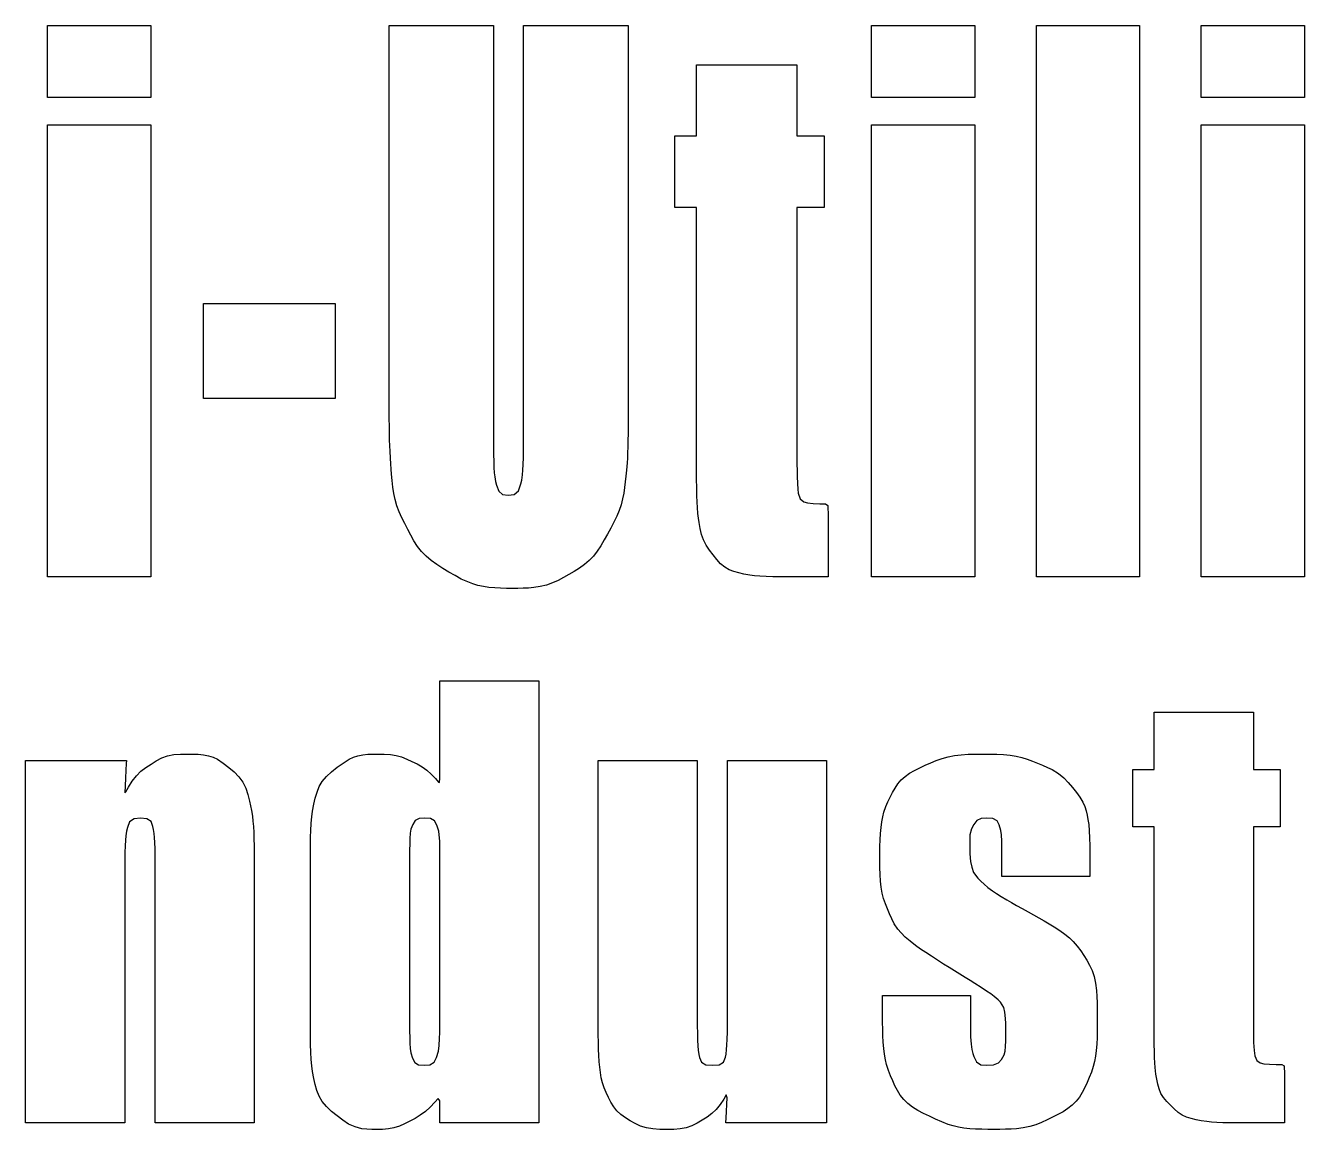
# Model space of a CAD drawing. Extents: x 10041 to 13115, y 7289 to 8515.
# Drawn here: x 10719 to 11607, y 7740 to 8507 of the extents above; entities that cross this region are included whole.
import ezdxf

# ---------------------------------------------------------------- set-up
doc = ezdxf.new("R2010")
doc.units = 0
doc.layers.get('0').update_dxf_attribs({"linetype": 'continuous'})

msp = doc.modelspace()

# ---------------------------------------------------------------- linework, layer by layer
at = {"color": 0}
for points in [[(10805.61, 8506.58), (10805.61, 8456.7), (10733.87, 8456.7), (10733.87, 8506.58)], [(11137.02, 8506.58), (11137.02, 8506.33), (11137.02, 8505.6), (11137.02, 8504.4), (11137.02, 8502.75), (11137.02, 8500.68), (11137.02, 8498.2), (11137.02, 8495.33), (11137.02, 8492.09), (11137.02, 8488.51), (11137.02, 8484.59), (11137.02, 8480.36), (11137.02, 8475.85), (11137.02, 8471.06), (11137.02, 8466.02), (11137.02, 8460.74), (11137.02, 8455.25), (11137.02, 8449.57), (11137.02, 8443.72), (11137.02, 8437.7), (11137.02, 8431.56), (11137.02, 8425.29), (11137.02, 8418.93), (11137.02, 8412.49), (11137.02, 8406), (11137.02, 8399.46), (11137.02, 8392.91), (11137.02, 8386.35), (11137.02, 8379.81), (11137.02, 8373.32), (11137.02, 8366.88), (11137.02, 8360.52), (11137.02, 8354.25), (11137.02, 8348.11), (11137.02, 8342.09), (11137.02, 8336.24), (11137.02, 8330.56), (11137.02, 8325.07), (11137.02, 8319.79), (11137.02, 8314.75), (11137.02, 8302), (11137.02, 8291.06), (11137.02, 8281.78), (11137.02, 8274), (11137.02, 8267.58), (11137.02, 8262.36), (11137.02, 8258.2), (11137.02, 8254.94), (11137.02, 8252.44), (11137.02, 8250.54), (11137.02, 8249.09), (11137.02, 8247.95), (11137.02, 8246.96), (11137.02, 8245.98), (11137.02, 8242.55), (11137.01, 8238.26), (11137, 8233.41), (11136.96, 8228.31), (11136.91, 8223.25), (11136.82, 8218.49), (11136.71, 8214.07), (11136.57, 8209.99), (11136.41, 8206.27), (11136.22, 8202.88), (11135.84, 8197.96), (11135.41, 8193.67), (11134.95, 8189.7), (11134.47, 8185.79), (11133.9, 8181.86), (11133.12, 8177.91), (11132.06, 8173.93), (11130.7, 8169.91), (11129.04, 8165.86), (11127.1, 8161.77), (11124.95, 8157.66), (11122.71, 8153.54), (11120.43, 8149.43), (11118.08, 8145.44), (11115.57, 8141.66), (11112.83, 8138.21), (11109.85, 8135.08), (11106.63, 8132.29), (11103.18, 8129.81), (11099.58, 8127.55), (11095.89, 8125.41), (11092.18, 8123.3), (11088.4, 8121.31), (11084.47, 8119.56), (11080.33, 8118.14), (11075.97, 8117.07), (11071.39, 8116.36), (11067.81, 8116.06), (11064.12, 8115.9), (11060.31, 8115.84), (11056.39, 8115.83), (11052.39, 8115.84), (11048.33, 8115.91), (11044.29, 8116.1), (11040.32, 8116.46), (11036.45, 8117.05), (11032.71, 8117.88), (11029.1, 8118.95), (11025.6, 8120.25), (11021.12, 8122.32), (11016.78, 8124.68), (11012.51, 8127.18), (11008.28, 8129.72), (11004.17, 8132.34), (11000.29, 8135.12), (10996.75, 8138.15), (10993.57, 8141.44), (10990.75, 8144.97), (10988.26, 8148.75), (10986.02, 8152.7), (10983.89, 8156.73), (10981.8, 8160.78), (10979.8, 8164.85), (10978, 8168.97), (10976.46, 8173.17), (10975.22, 8177.44), (10974.26, 8181.78), (10973.57, 8186.19), (10973.08, 8190.65), (10972.68, 8195.14), (10972.39, 8198.55), (10972.12, 8202.19), (10971.86, 8206.29), (10971.63, 8211.09), (10971.49, 8214.78), (10971.37, 8218.88), (10971.27, 8223.4), (10971.18, 8228.32), (10971.11, 8233.66), (10971.05, 8239.42), (10971.02, 8244.65), (10970.99, 8250.01), (10970.97, 8255.34), (10970.96, 8260.47), (10970.96, 8265.22), (10970.96, 8269.43), (10970.96, 8272.93), (10970.96, 8275.12), (10970.96, 8277.15), (10970.96, 8279.39), (10970.96, 8282.2), (10970.96, 8285.96), (10970.96, 8291.04), (10970.96, 8297.8), (10970.96, 8306.62), (10970.96, 8317.87), (10970.96, 8321.63), (10970.96, 8325.62), (10970.96, 8329.81), (10970.96, 8334.2), (10970.96, 8338.76), (10970.96, 8343.47), (10970.96, 8348.34), (10970.96, 8353.33), (10970.96, 8358.43), (10970.96, 8363.64), (10970.96, 8368.93), (10970.96, 8374.28), (10970.96, 8379.69), (10970.96, 8385.14), (10970.96, 8390.61), (10970.96, 8396.09), (10970.96, 8401.56), (10970.96, 8407.01), (10970.96, 8412.42), (10970.96, 8417.78), (10970.96, 8423.06), (10970.96, 8428.27), (10970.96, 8433.37), (10970.96, 8438.37), (10970.96, 8443.23), (10970.96, 8447.95), (10970.96, 8452.5), (10970.96, 8456.89), (10970.96, 8461.08), (10970.96, 8465.07), (10970.96, 8468.84), (10970.96, 8481.3), (10970.96, 8490.66), (10970.96, 8497.37), (10970.96, 8501.86), (10970.96, 8504.59), (10970.96, 8505.99), (10970.96, 8506.51), (10970.96, 8506.58), (10983.06, 8506.58), (10987.02, 8506.58), (10991.57, 8506.58), (10996.56, 8506.58), (11001.83, 8506.58), (11007.26, 8506.58), (11012.68, 8506.58), (11017.95, 8506.58), (11022.94, 8506.58), (11027.49, 8506.58), (11031.45, 8506.58), (11039.97, 8506.58), (11043.11, 8506.58), (11043.55, 8506.58), (11043.55, 8458.75), (11043.55, 8454.98), (11043.55, 8451.03), (11043.55, 8446.91), (11043.55, 8442.63), (11043.55, 8438.2), (11043.55, 8433.63), (11043.55, 8428.93), (11043.55, 8424.11), (11043.55, 8419.17), (11043.55, 8414.14), (11043.55, 8409.01), (11043.55, 8403.8), (11043.55, 8398.52), (11043.55, 8393.18), (11043.55, 8387.78), (11043.55, 8382.34), (11043.55, 8376.87), (11043.55, 8371.37), (11043.55, 8365.85), (11043.55, 8360.33), (11043.55, 8354.82), (11043.55, 8349.32), (11043.55, 8343.85), (11043.55, 8338.41), (11043.55, 8333.01), (11043.55, 8327.67), (11043.55, 8322.38), (11043.55, 8317.18), (11043.55, 8312.05), (11043.55, 8307.01), (11043.55, 8302.08), (11043.55, 8297.26), (11043.55, 8292.56), (11043.55, 8287.99), (11043.55, 8283.56), (11043.55, 8279.28), (11043.55, 8275.16), (11043.55, 8271.21), (11043.55, 8267.44), (11043.55, 8255.54), (11043.55, 8245.79), (11043.55, 8237.95), (11043.55, 8231.8), (11043.55, 8227.11), (11043.55, 8223.65), (11043.55, 8221.19), (11043.55, 8219.51), (11043.55, 8218.37), (11043.55, 8217.55), (11043.55, 8216.82), (11043.56, 8213.25), (11043.59, 8208.66), (11043.67, 8203.91), (11043.81, 8199.68), (11044.03, 8196.12), (11044.33, 8193.23), (11044.89, 8190.03), (11045.54, 8187.58), (11047.09, 8183.31), (11049.76, 8180.99), (11053.65, 8180.6), (11057.88, 8181.03), (11060.84, 8183.59), (11062.44, 8188.29), (11063.08, 8190.99), (11063.65, 8194.57), (11063.94, 8197.83), (11064.16, 8201.86), (11064.31, 8206.66), (11064.39, 8212.09), (11064.42, 8217.32), (11064.42, 8221.39), (11064.42, 8222.22), (11064.42, 8223.11), (11064.42, 8224.3), (11064.42, 8226.01), (11064.42, 8228.47), (11064.42, 8231.9), (11064.42, 8236.53), (11064.42, 8242.59), (11064.42, 8250.29), (11064.42, 8259.88), (11064.42, 8271.57), (11064.42, 8275.38), (11064.42, 8279.37), (11064.42, 8283.54), (11064.42, 8287.87), (11064.42, 8292.35), (11064.42, 8296.98), (11064.42, 8301.74), (11064.42, 8306.63), (11064.42, 8311.63), (11064.42, 8316.73), (11064.42, 8321.93), (11064.42, 8327.2), (11064.42, 8332.55), (11064.42, 8337.96), (11064.42, 8343.42), (11064.42, 8348.92), (11064.42, 8354.46), (11064.42, 8360.01), (11064.42, 8365.58), (11064.42, 8371.14), (11064.42, 8376.69), (11064.42, 8382.23), (11064.42, 8387.73), (11064.42, 8393.19), (11064.42, 8398.6), (11064.42, 8403.95), (11064.42, 8409.23), (11064.42, 8414.42), (11064.42, 8419.52), (11064.42, 8424.52), (11064.42, 8429.41), (11064.42, 8434.17), (11064.42, 8438.8), (11064.42, 8443.28), (11064.42, 8447.62), (11064.42, 8451.78), (11064.42, 8455.77), (11064.42, 8459.58), (11064.42, 8472.32), (11064.42, 8482.52), (11064.42, 8490.46), (11064.42, 8496.43), (11064.42, 8500.71), (11064.42, 8503.57), (11064.42, 8505.31), (11064.42, 8506.21), (11064.42, 8506.53), (11064.42, 8506.58), (11082.57, 8506.58), (11087.93, 8506.58), (11093.94, 8506.58), (11100.37, 8506.58), (11106.95, 8506.58), (11113.46, 8506.58), (11119.63, 8506.58), (11125.24, 8506.58), (11130.02, 8506.58), (11133.75, 8506.58), (11136.16, 8506.58)], [(11377.73, 8506.58), (11377.73, 8456.7), (11305.99, 8456.7), (11305.99, 8506.58)], [(11492.11, 8506.58), (11492.11, 8123.87), (11420.38, 8123.87), (11420.38, 8506.58)], [(11606.52, 8506.58), (11606.52, 8456.7), (11534.78, 8456.7), (11534.78, 8506.58)], [(11254.18, 8479.4), (11254.18, 8478.31), (11254.18, 8475.34), (11254.18, 8470.93), (11254.18, 8465.5), (11254.18, 8459.49), (11254.18, 8453.34), (11254.18, 8447.48), (11254.18, 8442.34), (11254.18, 8433.65), (11254.18, 8430.45), (11254.18, 8429.99), (11257.32, 8429.99), (11261.26, 8429.99), (11265.9, 8429.99), (11269.85, 8429.99), (11272.98, 8429.99), (11272.98, 8421.72), (11272.98, 8417.71), (11272.98, 8412.99), (11272.98, 8407.82), (11272.98, 8402.52), (11272.98, 8397.36), (11272.98, 8392.63), (11272.98, 8388.62), (11272.98, 8381.38), (11272.98, 8380.35), (11269.85, 8380.35), (11265.9, 8380.35), (11261.26, 8380.35), (11257.32, 8380.35), (11254.18, 8380.35), (11254.18, 8352.38), (11254.18, 8348.58), (11254.18, 8344.48), (11254.18, 8340.13), (11254.18, 8335.54), (11254.18, 8330.74), (11254.18, 8325.77), (11254.18, 8320.64), (11254.18, 8315.39), (11254.18, 8310.04), (11254.18, 8304.63), (11254.18, 8299.17), (11254.18, 8293.7), (11254.18, 8288.24), (11254.18, 8282.82), (11254.18, 8277.47), (11254.18, 8272.22), (11254.18, 8267.1), (11254.18, 8262.12), (11254.18, 8257.33), (11254.18, 8252.74), (11254.18, 8248.38), (11254.18, 8244.29), (11254.18, 8240.49), (11254.18, 8230.12), (11254.18, 8222.63), (11254.18, 8217.46), (11254.18, 8214.08), (11254.18, 8211.91), (11254.18, 8210.43), (11254.18, 8209.07), (11254.18, 8205.93), (11254.2, 8201.95), (11254.24, 8197.62), (11254.31, 8193.39), (11254.48, 8188.54), (11254.74, 8184.71), (11255.09, 8181.89), (11256.51, 8178), (11258.88, 8175.84), (11261.5, 8175.1), (11265.35, 8174.65), (11270.09, 8174.48), (11274.01, 8174.46), (11275.67, 8173.4), (11275.91, 8166.03), (11275.91, 8161.95), (11275.91, 8157.13), (11275.91, 8151.87), (11275.91, 8146.46), (11275.91, 8141.2), (11275.91, 8136.38), (11275.91, 8132.3), (11275.91, 8124.92), (11275.91, 8123.87), (11271.23, 8123.87), (11266.98, 8123.87), (11261.86, 8123.87), (11256.73, 8123.87), (11252.49, 8123.87), (11248.06, 8123.87), (11245.16, 8123.87), (11241.76, 8123.88), (11237.35, 8123.91), (11232.69, 8124.02), (11228.41, 8124.22), (11224.64, 8124.52), (11221.37, 8124.93), (11217.32, 8125.7), (11213.83, 8126.59), (11210.46, 8127.54), (11207.18, 8128.79), (11204.09, 8130.59), (11201.2, 8132.97), (11198.5, 8135.9), (11195.9, 8139.12), (11193.35, 8142.41), (11191.05, 8145.81), (11189.19, 8149.44), (11187.83, 8153.3), (11186.91, 8157.38), (11186.24, 8161.57), (11185.82, 8164.45), (11185.43, 8167.76), (11185.08, 8171.9), (11184.86, 8175.79), (11184.68, 8180.39), (11184.55, 8185.7), (11184.45, 8191.72), (11184.4, 8196.99), (11184.36, 8202.38), (11184.35, 8207.54), (11184.34, 8212.14), (11184.34, 8215.82), (11184.34, 8217.83), (11184.34, 8219.75), (11184.34, 8222.15), (11184.34, 8225.57), (11184.34, 8230.58), (11184.34, 8237.73), (11184.34, 8247.58), (11184.34, 8251.36), (11184.34, 8255.44), (11184.34, 8259.79), (11184.34, 8264.38), (11184.34, 8269.18), (11184.34, 8274.15), (11184.34, 8279.28), (11184.34, 8284.53), (11184.34, 8289.86), (11184.34, 8295.26), (11184.34, 8300.69), (11184.34, 8306.11), (11184.34, 8311.51), (11184.34, 8316.85), (11184.34, 8322.09), (11184.34, 8327.22), (11184.34, 8332.2), (11184.34, 8337), (11184.34, 8341.59), (11184.34, 8345.94), (11184.34, 8350.02), (11184.34, 8353.8), (11184.34, 8364.98), (11184.34, 8372.48), (11184.34, 8377.03), (11184.34, 8379.37), (11184.34, 8380.23), (11184.34, 8380.35), (11181.84, 8380.35), (11178.69, 8380.35), (11174.99, 8380.35), (11171.84, 8380.35), (11169.34, 8380.35), (11169.34, 8388.62), (11169.34, 8392.63), (11169.34, 8397.36), (11169.34, 8402.52), (11169.34, 8407.82), (11169.34, 8412.99), (11169.34, 8417.71), (11169.34, 8421.72), (11169.34, 8428.96), (11169.34, 8429.99), (11171.84, 8429.99), (11174.99, 8429.99), (11178.69, 8429.99), (11181.84, 8429.99), (11184.34, 8429.99), (11184.34, 8438.23), (11184.34, 8442.21), (11184.34, 8446.92), (11184.34, 8452.05), (11184.34, 8457.33), (11184.34, 8462.47), (11184.34, 8467.18), (11184.34, 8471.16), (11184.34, 8478.37), (11184.34, 8479.4), (11201.8, 8479.4), (11206.96, 8479.4), (11212.74, 8479.4), (11218.92, 8479.4), (11225.26, 8479.4), (11231.51, 8479.4), (11237.46, 8479.4), (11242.85, 8479.4), (11247.45, 8479.4), (11251.03, 8479.4), (11253.36, 8479.4)], [(10805.61, 8437.56), (10805.61, 8123.87), (10733.87, 8123.87), (10733.87, 8437.56)], [(11377.73, 8437.56), (11377.73, 8123.87), (11305.99, 8123.87), (11305.99, 8437.56)], [(11606.52, 8437.56), (11606.52, 8123.87), (11534.78, 8123.87), (11534.78, 8437.56)], [(10933.64, 8313.69), (10933.64, 8247.74), (10842.07, 8247.74), (10842.07, 8313.69)], [(11075.03, 8051.55), (11075.03, 8051.35), (11075.03, 8050.74), (11075.03, 8049.74), (11075.03, 8048.36), (11075.03, 8046.62), (11075.03, 8044.53), (11075.03, 8042.1), (11075.03, 8039.35), (11075.03, 8036.29), (11075.03, 8032.93), (11075.03, 8029.29), (11075.03, 8025.38), (11075.03, 8021.21), (11075.03, 8016.8), (11075.03, 8012.15), (11075.03, 8007.29), (11075.03, 8002.23), (11075.03, 7996.97), (11075.03, 7991.54), (11075.03, 7985.94), (11075.03, 7980.19), (11075.03, 7974.31), (11075.03, 7968.3), (11075.03, 7962.18), (11075.03, 7955.96), (11075.03, 7949.66), (11075.03, 7943.29), (11075.03, 7936.86), (11075.03, 7930.38), (11075.03, 7923.88), (11075.03, 7917.35), (11075.03, 7910.82), (11075.03, 7904.31), (11075.03, 7897.81), (11075.03, 7891.35), (11075.03, 7884.93), (11075.03, 7878.58), (11075.03, 7872.31), (11075.03, 7866.12), (11075.03, 7860.04), (11075.03, 7854.07), (11075.03, 7848.23), (11075.03, 7842.53), (11075.03, 7836.98), (11075.03, 7831.61), (11075.03, 7826.42), (11075.03, 7821.42), (11075.03, 7807.91), (11075.03, 7796.1), (11075.03, 7785.85), (11075.03, 7777.07), (11075.03, 7769.63), (11075.03, 7763.43), (11075.03, 7758.36), (11075.03, 7754.29), (11075.03, 7751.13), (11075.03, 7748.75), (11075.03, 7747.05), (11075.03, 7745.9), (11075.03, 7745.21), (11075.03, 7744.86), (11075.03, 7744.72), (11075.03, 7744.71), (11063.56, 7744.71), (11059.8, 7744.71), (11055.49, 7744.71), (11050.76, 7744.71), (11045.76, 7744.71), (11040.62, 7744.71), (11035.48, 7744.71), (11030.48, 7744.71), (11025.76, 7744.71), (11021.44, 7744.71), (11017.68, 7744.71), (11009.61, 7744.71), (11006.64, 7744.71), (11006.21, 7744.71), (11006.21, 7747.75), (11006.21, 7751.57), (11006.21, 7756.08), (11006.21, 7759.91), (11005.11, 7761.68), (11002.77, 7759.03), (10999.57, 7755.67), (10996.15, 7752.58), (10992.64, 7749.97), (10989.06, 7747.79), (10985.43, 7745.86), (10981.79, 7743.99), (10978.1, 7742.37), (10974.34, 7741.18), (10970.5, 7740.47), (10966.51, 7740.2), (10962.15, 7740.16), (10958.92, 7740.18), (10955.54, 7740.31), (10952.16, 7740.68), (10947.36, 7741.85), (10942.91, 7743.8), (10938.78, 7746.48), (10934.84, 7749.54), (10930.98, 7752.69), (10927.47, 7755.96), (10924.6, 7759.45), (10922.44, 7763.19), (10920.92, 7767.15), (10919.76, 7771.24), (10918.67, 7775.45), (10917.73, 7780.32), (10917.24, 7784.2), (10916.87, 7788.67), (10916.62, 7793.71), (10916.49, 7799.18), (10916.44, 7804.34), (10916.44, 7808.32), (10916.44, 7809.99), (10916.44, 7812.01), (10916.44, 7815.46), (10916.44, 7821.44), (10916.44, 7831.04), (10916.44, 7834.93), (10916.44, 7839.23), (10916.44, 7843.88), (10916.44, 7848.81), (10916.44, 7853.98), (10916.44, 7859.31), (10916.44, 7864.76), (10916.44, 7870.27), (10916.44, 7875.78), (10916.44, 7881.23), (10916.44, 7886.56), (10916.44, 7891.72), (10916.44, 7896.66), (10916.44, 7901.3), (10916.44, 7905.6), (10916.44, 7909.5), (10916.44, 7919.1), (10916.44, 7925.09), (10916.44, 7928.56), (10916.44, 7930.61), (10916.44, 7932.34), (10916.44, 7935.3), (10916.46, 7939.07), (10916.51, 7943.27), (10916.62, 7947.51), (10916.87, 7952.71), (10917.24, 7957.28), (10917.73, 7961.22), (10918.67, 7966.08), (10919.76, 7970.25), (10920.93, 7974.27), (10922.45, 7978.17), (10924.63, 7981.84), (10927.53, 7985.28), (10931.09, 7988.48), (10935.01, 7991.57), (10939.01, 7994.57), (10943.21, 7997.19), (10946.2, 7998.55), (10949.36, 7999.57), (10952.69, 8000.25), (10956.17, 8000.61), (10959.67, 8000.74), (10963.04, 8000.76), (10967.65, 8000.72), (10971.85, 8000.48), (10975.85, 7999.84), (10979.66, 7998.77), (10983.31, 7997.3), (10986.88, 7995.63), (10990.41, 7993.89), (10993.87, 7991.93), (10997.17, 7989.58), (11000.31, 7986.8), (11003.18, 7983.77), (11005.25, 7981.38), (11005.93, 7981.02), (11006.18, 7983.81), (11006.21, 7992.13), (11006.21, 7996.03), (11006.21, 8000.5), (11006.21, 8005.39), (11006.21, 8010.57), (11006.21, 8015.9), (11006.21, 8021.22), (11006.21, 8026.4), (11006.21, 8031.3), (11006.21, 8035.77), (11006.21, 8039.67), (11006.21, 8048.03), (11006.21, 8051.11), (11006.21, 8051.55), (11023.42, 8051.55), (11028.5, 8051.55), (11034.2, 8051.55), (11040.29, 8051.55), (11046.53, 8051.55), (11052.7, 8051.55), (11058.55, 8051.55), (11063.87, 8051.55), (11068.4, 8051.55), (11071.93, 8051.55), (11074.22, 8051.55)], [(11571.13, 8029.76), (11571.13, 8028.24), (11571.13, 8024.26), (11571.13, 8018.62), (11571.13, 8012.15), (11571.13, 8005.69), (11571.13, 8000.05), (11571.13, 7991.38), (11571.13, 7990.15), (11574.22, 7990.15), (11578.12, 7990.15), (11582.7, 7990.15), (11586.6, 7990.15), (11589.69, 7990.15), (11589.69, 7983.51), (11589.69, 7979.7), (11589.69, 7975.16), (11589.69, 7970.25), (11589.69, 7965.33), (11589.69, 7960.79), (11589.69, 7956.98), (11589.69, 7951.17), (11589.69, 7950.34), (11586.6, 7950.34), (11582.7, 7950.34), (11578.12, 7950.34), (11574.22, 7950.34), (11571.13, 7950.34), (11571.13, 7927.92), (11571.13, 7923.98), (11571.13, 7919.67), (11571.13, 7915.04), (11571.13, 7910.14), (11571.13, 7905), (11571.13, 7899.67), (11571.13, 7894.21), (11571.13, 7888.66), (11571.13, 7883.06), (11571.13, 7877.46), (11571.13, 7871.91), (11571.13, 7866.45), (11571.13, 7861.13), (11571.13, 7855.99), (11571.13, 7851.08), (11571.13, 7846.45), (11571.13, 7842.14), (11571.13, 7838.21), (11571.13, 7828.75), (11571.13, 7822.32), (11571.13, 7818.24), (11571.13, 7815.79), (11571.13, 7814.29), (11571.13, 7813.02), (11571.13, 7809.49), (11571.16, 7805), (11571.25, 7800.45), (11571.54, 7794.92), (11572.02, 7791.22), (11573.42, 7788.11), (11575.77, 7786.37), (11578.35, 7785.78), (11582.16, 7785.42), (11586.83, 7785.28), (11590.72, 7785.26), (11592.36, 7784.42), (11592.59, 7778.5), (11592.59, 7774.62), (11592.59, 7769.99), (11592.59, 7764.98), (11592.59, 7759.98), (11592.59, 7755.35), (11592.59, 7751.47), (11592.59, 7745.55), (11592.59, 7744.71), (11587.96, 7744.71), (11583.77, 7744.71), (11578.71, 7744.71), (11573.64, 7744.71), (11569.45, 7744.71), (11565.07, 7744.71), (11562.21, 7744.71), (11558.85, 7744.71), (11554.5, 7744.74), (11549.9, 7744.83), (11545.67, 7744.99), (11541.94, 7745.23), (11538.71, 7745.55), (11534.71, 7746.17), (11531.26, 7746.89), (11527.93, 7747.65), (11524.69, 7748.65), (11521.64, 7750.09), (11518.79, 7752), (11516.12, 7754.35), (11513.55, 7756.93), (11511.03, 7759.57), (11508.76, 7762.3), (11506.93, 7765.21), (11505.58, 7768.3), (11504.67, 7771.57), (11504.01, 7774.94), (11503.4, 7778.51), (11502.86, 7783.22), (11502.65, 7786.33), (11502.47, 7790.02), (11502.33, 7794.28), (11502.24, 7799.11), (11502.18, 7804.42), (11502.15, 7809.76), (11502.13, 7814.61), (11502.13, 7818.43), (11502.13, 7820.29), (11502.13, 7822.16), (11502.13, 7824.74), (11502.13, 7828.76), (11502.13, 7834.9), (11502.13, 7843.89), (11502.13, 7847.63), (11502.13, 7851.72), (11502.13, 7856.11), (11502.13, 7860.77), (11502.13, 7865.65), (11502.13, 7870.7), (11502.13, 7875.89), (11502.13, 7881.16), (11502.13, 7886.47), (11502.13, 7891.79), (11502.13, 7897.06), (11502.13, 7902.24), (11502.13, 7907.3), (11502.13, 7912.17), (11502.13, 7916.83), (11502.13, 7921.23), (11502.13, 7925.32), (11502.13, 7929.05), (11502.13, 7939.44), (11502.13, 7945.75), (11502.13, 7948.98), (11502.13, 7950.17), (11502.13, 7950.34), (11499.66, 7950.34), (11494.72, 7950.34), (11489.78, 7950.34), (11487.31, 7950.34), (11487.31, 7956.98), (11487.31, 7960.79), (11487.31, 7965.33), (11487.31, 7970.25), (11487.31, 7975.16), (11487.31, 7979.7), (11487.31, 7983.51), (11487.31, 7989.32), (11487.31, 7990.15), (11489.78, 7990.15), (11494.72, 7990.15), (11499.66, 7990.15), (11502.13, 7990.15), (11502.13, 7996.75), (11502.13, 8000.54), (11502.13, 8005.06), (11502.13, 8009.95), (11502.13, 8014.84), (11502.13, 8019.37), (11502.13, 8023.16), (11502.13, 8028.93), (11502.13, 8029.76), (11519.38, 8029.76), (11524.47, 8029.76), (11530.19, 8029.76), (11536.29, 8029.76), (11542.55, 8029.76), (11548.73, 8029.76), (11554.6, 8029.76), (11559.93, 8029.76), (11564.48, 8029.76), (11568.02, 8029.76), (11570.31, 8029.76)], [(10788.6, 7996.21), (10788.5, 7994.31), (10788.27, 7989.69), (10787.97, 7983.99), (10787.71, 7978.83), (10787.55, 7973.96), (10788.24, 7974.58), (10790.04, 7977.81), (10792.59, 7981.9), (10795.51, 7985.65), (10798.7, 7988.83), (10802.14, 7991.47), (10805.72, 7993.83), (10809.35, 7996.09), (10813.12, 7998.07), (10817.14, 7999.51), (10821.44, 8000.38), (10826.04, 8000.71), (10831.08, 8000.76), (10834.72, 8000.74), (10838.46, 8000.61), (10842.13, 8000.24), (10845.59, 7999.56), (10848.81, 7998.52), (10851.78, 7997.15), (10855.85, 7994.5), (10859.64, 7991.47), (10863.33, 7988.34), (10866.69, 7985.01), (10869.44, 7981.31), (10871.52, 7977.21), (10872.98, 7972.74), (10874.12, 7968.07), (10874.83, 7964.89), (10875.5, 7961.48), (10876.1, 7957.6), (10876.47, 7954.27), (10876.77, 7950.54), (10877.01, 7946.42), (10877.18, 7941.91), (10877.28, 7937.07), (10877.33, 7932.29), (10877.35, 7927.99), (10877.36, 7924.63), (10877.36, 7923.19), (10877.36, 7921.62), (10877.36, 7919.34), (10877.36, 7915.77), (10877.36, 7910.35), (10877.36, 7902.48), (10877.36, 7891.59), (10877.36, 7887.77), (10877.36, 7883.67), (10877.36, 7879.31), (10877.36, 7874.73), (10877.36, 7869.94), (10877.36, 7864.97), (10877.36, 7859.85), (10877.36, 7854.6), (10877.36, 7849.25), (10877.36, 7843.82), (10877.36, 7838.34), (10877.36, 7832.84), (10877.36, 7827.33), (10877.36, 7821.85), (10877.36, 7816.43), (10877.36, 7811.08), (10877.36, 7805.83), (10877.36, 7800.71), (10877.36, 7795.74), (10877.36, 7790.95), (10877.36, 7786.36), (10877.36, 7782), (10877.36, 7777.9), (10877.36, 7774.08), (10877.36, 7761.71), (10877.36, 7753.41), (10877.36, 7748.38), (10877.36, 7745.79), (10877.36, 7744.84), (10877.36, 7744.71), (10865.89, 7744.71), (10862.12, 7744.71), (10857.81, 7744.71), (10853.08, 7744.71), (10848.08, 7744.71), (10842.94, 7744.71), (10837.81, 7744.71), (10832.8, 7744.71), (10828.08, 7744.71), (10823.77, 7744.71), (10820, 7744.71), (10811.93, 7744.71), (10808.96, 7744.71), (10808.53, 7744.71), (10808.53, 7773.73), (10808.53, 7777.51), (10808.53, 7781.56), (10808.53, 7785.87), (10808.53, 7790.4), (10808.53, 7795.13), (10808.53, 7800.04), (10808.53, 7805.1), (10808.53, 7810.29), (10808.53, 7815.58), (10808.53, 7820.94), (10808.53, 7826.36), (10808.53, 7831.79), (10808.53, 7837.23), (10808.53, 7842.65), (10808.53, 7848.01), (10808.53, 7853.3), (10808.53, 7858.48), (10808.53, 7863.55), (10808.53, 7868.45), (10808.53, 7873.19), (10808.53, 7877.72), (10808.53, 7882.02), (10808.53, 7886.08), (10808.53, 7889.85), (10808.53, 7900.61), (10808.53, 7908.37), (10808.53, 7913.69), (10808.53, 7917.14), (10808.53, 7919.26), (10808.53, 7920.62), (10808.53, 7921.77), (10808.53, 7925.47), (10808.51, 7930.2), (10808.45, 7935.07), (10808.33, 7939.33), (10808.16, 7942.85), (10807.94, 7945.62), (10807.5, 7948.5), (10807, 7950.53), (10805.68, 7954.01), (10802.84, 7955.9), (10798.45, 7956.22), (10793.9, 7955.86), (10790.84, 7953.68), (10789.28, 7949.68), (10788.67, 7947.35), (10788.14, 7944.11), (10787.86, 7941.03), (10787.65, 7937.15), (10787.51, 7932.45), (10787.44, 7927.11), (10787.41, 7921.92), (10787.41, 7917.87), (10787.41, 7916.62), (10787.41, 7915.2), (10787.41, 7913.07), (10787.41, 7909.68), (10787.41, 7904.46), (10787.41, 7896.88), (10787.41, 7886.38), (10787.41, 7882.53), (10787.41, 7878.38), (10787.41, 7873.97), (10787.41, 7869.32), (10787.41, 7864.46), (10787.41, 7859.42), (10787.41, 7854.23), (10787.41, 7848.91), (10787.41, 7843.5), (10787.41, 7838.01), (10787.41, 7832.48), (10787.41, 7826.94), (10787.41, 7821.41), (10787.41, 7815.92), (10787.41, 7810.51), (10787.41, 7805.19), (10787.41, 7799.99), (10787.41, 7794.95), (10787.41, 7790.1), (10787.41, 7785.45), (10787.41, 7781.04), (10787.41, 7776.89), (10787.41, 7773.04), (10787.41, 7761.1), (10787.41, 7753.1), (10787.41, 7748.25), (10787.41, 7745.75), (10787.41, 7744.84), (10787.41, 7744.71), (10775.94, 7744.71), (10772.18, 7744.71), (10767.86, 7744.71), (10763.14, 7744.71), (10758.14, 7744.71), (10753, 7744.71), (10747.86, 7744.71), (10742.86, 7744.71), (10738.13, 7744.71), (10733.82, 7744.71), (10730.06, 7744.71), (10721.99, 7744.71), (10719.01, 7744.71), (10718.59, 7744.71), (10718.59, 7786.62), (10718.59, 7790.43), (10718.59, 7794.44), (10718.59, 7798.64), (10718.59, 7803.02), (10718.59, 7807.57), (10718.59, 7812.27), (10718.59, 7817.11), (10718.59, 7822.08), (10718.59, 7827.17), (10718.59, 7832.35), (10718.59, 7837.63), (10718.59, 7842.99), (10718.59, 7848.4), (10718.59, 7853.87), (10718.59, 7859.38), (10718.59, 7864.91), (10718.59, 7870.46), (10718.59, 7876), (10718.59, 7881.54), (10718.59, 7887.04), (10718.59, 7892.51), (10718.59, 7897.93), (10718.59, 7903.29), (10718.59, 7908.56), (10718.59, 7913.75), (10718.59, 7918.83), (10718.59, 7923.8), (10718.59, 7928.65), (10718.59, 7933.35), (10718.59, 7937.9), (10718.59, 7942.28), (10718.59, 7946.48), (10718.59, 7950.49), (10718.59, 7954.29), (10718.59, 7966.77), (10718.59, 7976.49), (10718.59, 7983.79), (10718.59, 7989.02), (10718.59, 7992.53), (10718.59, 7994.66), (10718.59, 7995.75), (10718.59, 7996.15), (10718.59, 7996.21), (10736.09, 7996.21), (10741.26, 7996.21), (10747.06, 7996.21), (10753.25, 7996.21), (10759.61, 7996.21), (10765.88, 7996.21), (10771.84, 7996.21), (10777.24, 7996.21), (10781.86, 7996.21), (10785.45, 7996.21), (10787.77, 7996.21)], [(11457.43, 7915.85), (11456.56, 7915.85), (11454.14, 7915.85), (11450.43, 7915.85), (11445.72, 7915.85), (11440.28, 7915.85), (11434.38, 7915.85), (11428.29, 7915.85), (11422.3, 7915.85), (11416.68, 7915.85), (11411.69, 7915.85), (11402.88, 7915.85), (11398.35, 7915.85), (11396.68, 7915.85), (11396.44, 7915.85), (11396.44, 7918.12), (11396.44, 7922.67), (11396.44, 7927.22), (11396.44, 7931.43), (11396.43, 7935.46), (11396.35, 7940.41), (11396.12, 7944.62), (11395.75, 7947.77), (11394.66, 7951.58), (11393.16, 7954.41), (11390.18, 7955.96), (11385.86, 7956.22), (11382.01, 7955.98), (11379.12, 7954.56), (11377.02, 7951.96), (11375.25, 7948.88), (11374.29, 7944.61), (11374.15, 7941.93), (11374.13, 7938.83), (11374.14, 7935.31), (11374.21, 7931.8), (11374.39, 7928.71), (11374.69, 7926.14), (11375.58, 7922.2), (11376.86, 7918.54), (11379.76, 7914.59), (11381.89, 7912.49), (11384.26, 7910.35), (11386.78, 7908.17), (11389.94, 7905.73), (11392.68, 7903.86), (11395.98, 7901.78), (11399.85, 7899.48), (11403.12, 7897.61), (11406.7, 7895.6), (11410.61, 7893.45), (11414.82, 7891.15), (11418.41, 7889.19), (11422.09, 7887.16), (11425.79, 7885.07), (11429.4, 7882.95), (11432.83, 7880.83), (11436.76, 7878.21), (11440.25, 7875.63), (11443.31, 7873.09), (11445.95, 7870.59), (11448.84, 7867.32), (11451.22, 7864.09), (11453.34, 7860.89), (11455.4, 7857.66), (11457.35, 7854.27), (11459.07, 7850.56), (11460.46, 7846.39), (11461.5, 7841.73), (11462.19, 7836.6), (11462.49, 7832.43), (11462.65, 7828.03), (11462.7, 7823.42), (11462.71, 7818.64), (11462.7, 7813.75), (11462.66, 7808.83), (11462.54, 7804), (11462.31, 7799.37), (11461.94, 7795.04), (11461.42, 7791.02), (11460.75, 7787.31), (11459.93, 7783.92), (11458.62, 7779.86), (11457.13, 7776.17), (11455.56, 7772.66), (11453.95, 7769.2), (11452.22, 7765.83), (11450.25, 7762.64), (11447.95, 7759.7), (11445.29, 7757.02), (11442.27, 7754.61), (11438.92, 7752.46), (11435.33, 7750.48), (11431.62, 7748.59), (11427.88, 7746.73), (11424.05, 7744.98), (11420.05, 7743.44), (11415.81, 7742.19), (11411.32, 7741.25), (11406.57, 7740.63), (11402.84, 7740.35), (11398.97, 7740.22), (11394.98, 7740.16), (11390.88, 7740.16), (11386.68, 7740.16), (11382.44, 7740.22), (11378.22, 7740.37), (11374.1, 7740.66), (11370.12, 7741.14), (11366.3, 7741.8), (11362.64, 7742.65), (11359.13, 7743.69), (11354.69, 7745.36), (11350.44, 7747.25), (11346.28, 7749.25), (11342.15, 7751.29), (11338.18, 7753.4), (11334.49, 7755.68), (11331.21, 7758.18), (11328.36, 7760.91), (11325.94, 7763.89), (11323.93, 7767.09), (11322.21, 7770.45), (11320.64, 7773.89), (11319.1, 7777.38), (11317.65, 7781.06), (11316.37, 7785.14), (11315.57, 7788.56), (11314.91, 7792.31), (11314.41, 7796.39), (11314.04, 7800.81), (11313.82, 7805.48), (11313.7, 7810.08), (11313.66, 7814.19), (11313.65, 7817.4), (11313.65, 7820.71), (11313.65, 7822.92), (11313.65, 7826.96), (11313.65, 7831), (11313.65, 7833.03), (11323.82, 7833.03), (11327.55, 7833.03), (11331.88, 7833.03), (11336.62, 7833.03), (11341.61, 7833.03), (11346.68, 7833.03), (11351.68, 7833.03), (11356.42, 7833.03), (11360.74, 7833.03), (11364.48, 7833.03), (11371.63, 7833.03), (11374.26, 7833.03), (11374.64, 7833.03), (11374.64, 7830.37), (11374.64, 7827.03), (11374.64, 7823.1), (11374.64, 7819.76), (11374.64, 7814.85), (11374.64, 7811.96), (11374.68, 7808.24), (11374.77, 7804.38), (11375.05, 7799.39), (11375.53, 7795.59), (11376.19, 7792.88), (11376.94, 7790.76), (11378.72, 7787.05), (11381.76, 7785.03), (11386.11, 7784.7), (11390.69, 7784.92), (11394.1, 7786.28), (11396.27, 7788.77), (11398.04, 7791.99), (11398.65, 7794.47), (11399.01, 7797.71), (11399.15, 7801.7), (11399.17, 7806.47), (11399.16, 7810.06), (11399.11, 7813.72), (11398.96, 7817.18), (11398.49, 7821.5), (11397.71, 7824.7), (11395.4, 7828.48), (11393.89, 7830.12), (11391.02, 7832.5), (11388.69, 7834.19), (11385.69, 7836.24), (11382.02, 7838.67), (11377.68, 7841.47), (11374.42, 7843.54), (11370.93, 7845.73), (11367.28, 7848.01), (11363.54, 7850.34), (11359.77, 7852.69), (11356.03, 7855.01), (11351.69, 7857.72), (11347.53, 7860.35), (11343.59, 7862.91), (11339.9, 7865.4), (11336.49, 7867.83), (11332.67, 7870.81), (11329.34, 7873.71), (11326.51, 7876.54), (11324.17, 7879.3), (11321.77, 7882.87), (11319.95, 7886.35), (11318.42, 7889.79), (11316.96, 7893.23), (11315.58, 7896.75), (11314.36, 7900.41), (11313.38, 7904.27), (11312.64, 7908.34), (11312.15, 7912.63), (11311.89, 7917.16), (11311.79, 7922.05), (11311.78, 7927.45), (11311.79, 7931.89), (11311.83, 7936.52), (11311.95, 7941.18), (11312.18, 7945.68), (11312.55, 7949.87), (11313.07, 7953.74), (11313.74, 7957.28), (11314.56, 7960.49), (11315.87, 7964.29), (11317.36, 7967.7), (11318.93, 7970.91), (11320.54, 7974.08), (11322.28, 7977.16), (11324.26, 7980.09), (11326.59, 7982.78), (11329.28, 7985.23), (11332.35, 7987.45), (11335.76, 7989.43), (11339.43, 7991.25), (11343.21, 7992.99), (11347.03, 7994.7), (11350.91, 7996.31), (11354.93, 7997.74), (11359.15, 7998.89), (11363.56, 7999.75), (11368.19, 8000.33), (11373.01, 8000.63), (11377.96, 8000.74), (11382.97, 8000.76), (11387.96, 8000.75), (11392.87, 8000.66), (11397.6, 8000.41), (11402.1, 7999.94), (11406.35, 7999.23), (11410.35, 7998.29), (11414.12, 7997.13), (11417.71, 7995.81), (11421.23, 7994.41), (11424.72, 7992.99), (11428.11, 7991.52), (11431.33, 7989.95), (11435.67, 7987.33), (11439.39, 7984.36), (11442.56, 7981.08), (11445.42, 7977.64), (11448.18, 7974.17), (11450.67, 7970.77), (11452.65, 7967.49), (11454.08, 7964.33), (11455, 7961.28), (11455.64, 7958.31), (11456.23, 7955.27), (11456.73, 7951.81), (11457.11, 7947.58), (11457.33, 7942.52), (11457.42, 7936.96), (11457.43, 7932.55), (11457.43, 7930.25), (11457.43, 7926.8), (11457.43, 7922.34), (11457.43, 7917.88)], [(11274.74, 7996.21), (11274.74, 7995.95), (11274.74, 7995.19), (11274.74, 7993.95), (11274.74, 7992.25), (11274.74, 7990.11), (11274.74, 7987.55), (11274.74, 7984.59), (11274.74, 7981.25), (11274.74, 7977.55), (11274.74, 7973.52), (11274.74, 7969.17), (11274.74, 7964.53), (11274.74, 7959.61), (11274.74, 7954.44), (11274.74, 7949.03), (11274.74, 7943.41), (11274.74, 7937.6), (11274.74, 7931.61), (11274.74, 7925.47), (11274.74, 7919.21), (11274.74, 7912.83), (11274.74, 7906.37), (11274.74, 7899.83), (11274.74, 7893.25), (11274.74, 7886.64), (11274.74, 7880.02), (11274.74, 7873.42), (11274.74, 7866.85), (11274.74, 7860.33), (11274.74, 7853.89), (11274.74, 7847.55), (11274.74, 7841.33), (11274.74, 7835.24), (11274.74, 7829.31), (11274.74, 7823.56), (11274.74, 7818), (11274.74, 7812.67), (11274.74, 7807.58), (11274.74, 7794.16), (11274.74, 7782.8), (11274.74, 7773.32), (11274.74, 7765.57), (11274.74, 7759.36), (11274.74, 7754.52), (11274.74, 7750.89), (11274.74, 7748.28), (11274.74, 7746.54), (11274.74, 7745.48), (11274.74, 7744.93), (11274.74, 7744.73), (11274.74, 7744.71), (11263.07, 7744.71), (11259.25, 7744.71), (11254.86, 7744.71), (11250.05, 7744.71), (11244.96, 7744.71), (11239.74, 7744.71), (11234.51, 7744.71), (11229.42, 7744.71), (11224.61, 7744.71), (11220.22, 7744.71), (11216.4, 7744.71), (11208.19, 7744.71), (11205.16, 7744.71), (11204.73, 7744.71), (11204.93, 7748.19), (11205.18, 7752.57), (11205.47, 7757.73), (11205.72, 7762.12), (11205.13, 7764.19), (11203.41, 7761.23), (11200.97, 7757.47), (11198.17, 7754.03), (11195.09, 7751.11), (11191.76, 7748.68), (11188.29, 7746.52), (11184.78, 7744.44), (11181.13, 7742.63), (11177.24, 7741.3), (11173.09, 7740.51), (11168.68, 7740.2), (11163.98, 7740.16), (11159.03, 7740.2), (11154.14, 7740.49), (11149.64, 7741.25), (11145.57, 7742.52), (11141.9, 7744.24), (11138.46, 7746.22), (11135.09, 7748.27), (11131.95, 7750.49), (11129.21, 7753.01), (11126.92, 7755.86), (11125.04, 7759.01), (11123.39, 7762.33), (11121.79, 7765.69), (11120.35, 7769.08), (11119.19, 7772.53), (11118.34, 7776.06), (11117.76, 7779.65), (11117.34, 7783.27), (11116.95, 7787.06), (11116.61, 7791.73), (11116.43, 7795.75), (11116.3, 7800.56), (11116.21, 7806.17), (11116.17, 7810.83), (11116.15, 7815.48), (11116.15, 7819.68), (11116.15, 7822.98), (11116.15, 7824.4), (11116.15, 7825.93), (11116.15, 7828.14), (11116.15, 7831.57), (11116.15, 7836.8), (11116.15, 7844.38), (11116.15, 7854.85), (11116.15, 7858.7), (11116.15, 7862.83), (11116.15, 7867.23), (11116.15, 7871.87), (11116.15, 7876.72), (11116.15, 7881.75), (11116.15, 7886.93), (11116.15, 7892.24), (11116.15, 7897.64), (11116.15, 7903.12), (11116.15, 7908.63), (11116.15, 7914.16), (11116.15, 7919.68), (11116.15, 7925.15), (11116.15, 7930.56), (11116.15, 7935.86), (11116.15, 7941.05), (11116.15, 7946.07), (11116.15, 7950.92), (11116.15, 7955.56), (11116.15, 7959.96), (11116.15, 7964.1), (11116.15, 7967.94), (11116.15, 7979.85), (11116.15, 7987.83), (11116.15, 7992.68), (11116.15, 7995.16), (11116.15, 7996.08), (11116.15, 7996.21), (11127.62, 7996.21), (11131.38, 7996.21), (11135.69, 7996.21), (11140.42, 7996.21), (11145.42, 7996.21), (11150.56, 7996.21), (11155.7, 7996.21), (11160.7, 7996.21), (11165.42, 7996.21), (11169.73, 7996.21), (11173.5, 7996.21), (11181.57, 7996.21), (11184.54, 7996.21), (11184.97, 7996.21), (11184.97, 7967.69), (11184.97, 7963.81), (11184.97, 7959.64), (11184.97, 7955.2), (11184.97, 7950.52), (11184.97, 7945.63), (11184.97, 7940.55), (11184.97, 7935.32), (11184.97, 7929.97), (11184.97, 7924.52), (11184.97, 7918.99), (11184.97, 7913.43), (11184.97, 7907.85), (11184.97, 7902.28), (11184.97, 7896.76), (11184.97, 7891.31), (11184.97, 7885.95), (11184.97, 7880.72), (11184.97, 7875.65), (11184.97, 7870.76), (11184.97, 7866.08), (11184.97, 7861.64), (11184.97, 7857.47), (11184.97, 7853.59), (11184.97, 7843.02), (11184.97, 7835.38), (11184.97, 7830.13), (11184.97, 7826.7), (11184.97, 7824.54), (11184.97, 7823.09), (11184.97, 7821.8), (11184.97, 7817.62), (11184.99, 7812.28), (11185.06, 7806.81), (11185.18, 7802.05), (11185.36, 7798.17), (11185.6, 7795.18), (11186.06, 7792.19), (11186.59, 7790.19), (11187.97, 7786.83), (11190.9, 7785), (11195.42, 7784.7), (11200.12, 7785.01), (11203.16, 7786.91), (11204.47, 7790.38), (11204.95, 7792.45), (11205.36, 7795.57), (11205.57, 7798.7), (11205.73, 7802.77), (11205.84, 7807.77), (11205.89, 7812.05), (11205.91, 7816.41), (11205.92, 7820.39), (11205.92, 7823.53), (11205.92, 7824.88), (11205.92, 7826.37), (11205.92, 7828.54), (11205.92, 7831.95), (11205.92, 7837.16), (11205.92, 7844.71), (11205.92, 7855.17), (11205.92, 7859), (11205.92, 7863.13), (11205.92, 7867.52), (11205.92, 7872.15), (11205.92, 7876.99), (11205.92, 7882), (11205.92, 7887.17), (11205.92, 7892.47), (11205.92, 7897.86), (11205.92, 7903.32), (11205.92, 7908.83), (11205.92, 7914.35), (11205.92, 7919.85), (11205.92, 7925.31), (11205.92, 7930.7), (11205.92, 7936), (11205.92, 7941.17), (11205.92, 7946.19), (11205.92, 7951.02), (11205.92, 7955.65), (11205.92, 7960.04), (11205.92, 7964.17), (11205.92, 7968), (11205.92, 7979.89), (11205.92, 7987.85), (11205.92, 7992.68), (11205.92, 7995.17), (11205.92, 7996.08), (11205.92, 7996.21), (11223.13, 7996.21), (11228.21, 7996.21), (11233.91, 7996.21), (11240, 7996.21), (11246.24, 7996.21), (11252.41, 7996.21), (11258.26, 7996.21), (11263.57, 7996.21), (11268.11, 7996.21), (11271.64, 7996.21), (11273.93, 7996.21)], [(11006.21, 7932.91), (11006.1, 7940.28), (11005.83, 7944.7), (11005.44, 7947.3), (11004.08, 7951.48), (11002.43, 7954.38), (10999.62, 7955.96), (10995.67, 7956.22), (10991.78, 7955.98), (10989.03, 7954.56), (10987.39, 7951.96), (10986.09, 7948.53), (10985.64, 7945.79), (10985.38, 7942.18), (10985.27, 7937.97), (10985.26, 7934.55), (10985.26, 7933.58), (10985.26, 7931.95), (10985.26, 7928.58), (10985.26, 7922.41), (10985.26, 7912.38), (10985.26, 7908.55), (10985.26, 7904.34), (10985.26, 7899.81), (10985.26, 7895.01), (10985.26, 7889.98), (10985.26, 7884.77), (10985.26, 7879.44), (10985.26, 7874.03), (10985.26, 7868.59), (10985.26, 7863.19), (10985.26, 7857.85), (10985.26, 7852.65), (10985.26, 7847.62), (10985.26, 7842.81), (10985.26, 7838.28), (10985.26, 7834.07), (10985.26, 7830.25), (10985.26, 7820.21), (10985.26, 7814.04), (10985.26, 7810.66), (10985.26, 7809), (10985.26, 7808.01), (10985.27, 7804.46), (10985.37, 7800.06), (10985.63, 7796.26), (10986.05, 7793.34), (10987.3, 7789.53), (10988.87, 7786.58), (10991.49, 7784.96), (10995.23, 7784.7), (10999.32, 7785), (11002.28, 7786.8), (11004, 7790.1), (11005.35, 7794.57), (11005.81, 7798.32), (11006.09, 7803.38), (11006.18, 7807.36), (11006.21, 7811.2), (11006.21, 7814.2), (11006.21, 7815.15), (11006.21, 7816.36), (11006.21, 7818.39), (11006.21, 7821.78), (11006.21, 7827.08), (11006.21, 7834.85), (11006.21, 7845.63), (11006.21, 7850.73), (11006.21, 7856.29), (11006.21, 7862.2), (11006.21, 7868.38), (11006.21, 7874.74), (11006.21, 7881.19), (11006.21, 7887.64), (11006.21, 7894), (11006.21, 7900.18), (11006.21, 7906.09), (11006.21, 7911.64), (11006.21, 7916.75), (11006.21, 7921.31), (11006.21, 7925.25), (11006.21, 7928.46), (11006.21, 7930.87), (11006.21, 7932.38)]]:
    msp.add_lwpolyline(points, close=True, dxfattribs=at)

doc.saveas('drawing.dxf')
